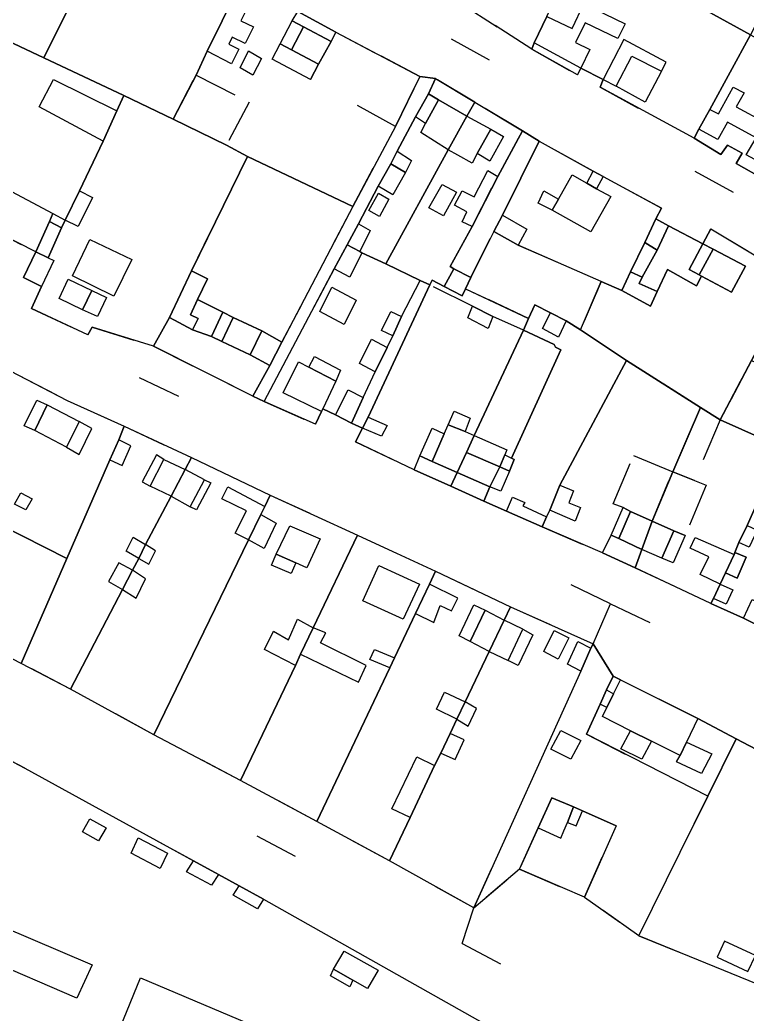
# Model space of a CAD drawing. Extents: x -14.1 to 15.6, y -19 to 8.9.
# Drawn here: x -4.584 to -2.913, y -3.571 to -1.286 of the extents above; entities that cross this region are included whole.
import ezdxf

# ---------------------------------------------------------------- set-up
doc = ezdxf.new("R2010")
doc.units = 0
doc.header["$MEASUREMENT"] = 0
doc.linetypes.add('DASHED', pattern=[0.75, 0.5, -0.25])
doc.linetypes.add('DOT', pattern=[1, 0, -1])
doc.layers.get('0').update_dxf_attribs({"linetype": 'CONTINUOUS'})

msp = doc.modelspace()

# ---------------------------------------------------------------- linework, layer by layer
at = {"color": 7, "linetype": 'DOT'}
for points in [[(-3.5708, -1.2477), (-3.4078, -1.3527), (-3.3028, -1.4117), (-3.2948, -1.3967), (-3.2438, -1.4227), (-3.2508, -1.4407), (-3.0348, -1.5577), (-2.9728, -1.5947), (-2.9578, -1.5737), (-2.9238, -1.5917), (-2.9378, -1.6157), (-2.7388, -1.7287), (-2.6288, -1.7887), (-2.5018, -1.8567), (-2.3918, -1.9187), (-2.3048, -1.9617), (-2.2828, -1.9257), (-2.2308, -1.9537), (-2.1898, -1.9747), (-2.1998, -1.9977), (-1.9718, -2.1107), (-1.9778, -2.2077), (-5.5258, -0.2787)], [(-5.5258, -0.2787), (-1.9778, -2.2077)], [(-2.3988, -3.0257), (-3.2268, -2.6277), (-6.4758, -1.0677)], [(-6.4248, -1.1927), (-6.0298, -1.3827), (-5.8248, -1.4787), (-5.6158, -1.5797), (-5.3478, -1.7117), (-5.2708, -1.7517), (-5.1578, -1.8107), (-4.9838, -1.9007), (-4.8108, -1.9867), (-4.6408, -2.0747), (-4.6348, -2.0777), (-4.5888, -2.1017), (-4.4748, -2.1607), (-4.3438, -2.2197), (-4.1898, -2.2917), (-4.0088, -2.3777), (-3.8078, -2.4697), (-3.6288, -2.5527), (-3.4568, -2.6347), (-3.2668, -2.7197), (-3.2268, -2.6277), (-6.4758, -1.0677)], [(-3.3728, -1.2777), (-3.4018, -1.3387), (-3.4078, -1.3527), (-3.5708, -1.2477)], [(-2.7878, -1.8907), (-2.9958, -1.7657), (-3.0148, -1.8007), (-3.0938, -1.7587), (-3.1228, -1.7427), (-3.1098, -1.7187), (-3.2438, -1.6457), (-3.2668, -1.6337), (-3.3908, -1.5647), (-3.4288, -1.5407), (-3.5388, -1.4747), (-3.6288, -1.4207), (-3.6648, -1.4157), (-3.8578, -1.3137), (-3.9448, -1.2667)], [(-6.9618, -1.6277), (-3.5678, -3.4087), (-3.5408, -3.3267), (-3.7348, -3.2187), (-3.9018, -3.1277), (-4.0768, -3.0337), (-4.2758, -2.9287), (-4.4678, -2.8237), (-4.5808, -2.7647), (-4.8908, -2.6037), (-5.0558, -2.5127), (-5.2438, -2.4157), (-5.4168, -2.3287), (-5.5988, -2.2277), (-5.8768, -2.0807)], [(-4.6698, -1.7567), (-4.5468, -1.8187), (-4.5758, -1.8777), (-4.5338, -1.8987), (-4.5568, -1.9487), (-4.4278, -2.0097), (-4.4178, -1.9917), (-4.2768, -2.0357), (-4.0488, -2.1507), (-4.0228, -2.1627), (-3.9048, -2.2147), (-3.8908, -2.1857), (-3.8878, -2.1797), (-3.8588, -2.1937), (-3.8218, -2.2127), (-3.7968, -2.2237), (-3.8128, -2.2557), (-3.6778, -2.3197), (-3.5938, -2.3577), (-3.5178, -2.3917), (-3.4658, -2.4147), (-3.3838, -2.4507), (-3.2448, -2.5107), (-3.1698, -2.5447), (-2.9958, -2.6267), (-2.9208, -2.6607), (-2.8568, -2.6927)], [(-2.8608, -2.9787), (-2.9378, -2.9377), (-3.0258, -2.8917), (-3.2038, -2.8027), (-3.2208, -2.7937), (-3.2668, -2.7197), (-3.2268, -2.6277), (-2.3988, -3.0257)], [(-2.7878, -3.8177), (-3.5678, -3.4087), (-3.5408, -3.3267), (-3.4358, -3.2377), (-3.2868, -3.3017), (-3.1618, -3.3907), (-2.8708, -3.5097)]]:
    msp.add_lwpolyline(points, dxfattribs=at)
at = {"color": 7, "linetype": 'Continuous'}
for points in [[(-4.6478, -0.8897), (-4.5508, -0.9407), (-4.3648, -1.0387), (-4.3778, -1.0657), (-4.4358, -1.1857), (-4.5288, -1.3727), (-4.7078, -1.2887), (-4.8198, -1.2347), (-4.7078, -1.0107), (-4.6618, -0.9167)], [(-4.6478, -0.8897), (-4.5508, -0.9407), (-4.3648, -1.0387), (-4.3778, -1.0657), (-4.4358, -1.1857), (-4.5288, -1.3727), (-4.7078, -1.2887), (-4.8198, -1.2347), (-4.7078, -1.0107), (-4.6618, -0.9167)], [(-3.1828, -0.9007), (-3.1538, -0.9177), (-3.1238, -0.9357), (-3.0958, -0.9527), (-3.0568, -0.9757), (-2.8378, -1.1047), (-2.8048, -1.1247), (-2.8228, -1.1597), (-2.8618, -1.2357), (-2.9048, -1.3197), (-3.2908, -1.1067), (-3.2538, -1.0297), (-3.2058, -0.9327)], [(-3.1828, -0.9007), (-3.1538, -0.9177), (-3.1238, -0.9357), (-3.0958, -0.9527), (-3.0568, -0.9757), (-2.8378, -1.1047), (-2.8048, -1.1247), (-2.8228, -1.1597), (-2.8618, -1.2357), (-2.9048, -1.3197), (-3.2908, -1.1067), (-3.2538, -1.0297), (-3.2058, -0.9327)], [(-4.3648, -1.0387), (-4.3158, -1.0667), (-4.2528, -1.0997), (-4.1338, -1.1657), (-4.1068, -1.1797), (-4.0758, -1.1967), (-4.0848, -1.2177), (-4.1538, -1.3577), (-4.1788, -1.4127), (-4.2318, -1.5137), (-4.3448, -1.4597), (-4.5288, -1.3727), (-4.4358, -1.1857), (-4.3778, -1.0657)], [(-4.3648, -1.0387), (-4.3158, -1.0667), (-4.2528, -1.0997), (-4.1338, -1.1657), (-4.1068, -1.1797), (-4.0758, -1.1967), (-4.0848, -1.2177), (-4.1538, -1.3577), (-4.1788, -1.4127), (-4.2318, -1.5137), (-4.3448, -1.4597), (-4.5288, -1.3727), (-4.4358, -1.1857), (-4.3778, -1.0657)], [(-3.2908, -1.1067), (-2.9048, -1.3197), (-2.9988, -1.4917), (-3.0238, -1.5367), (-3.0348, -1.5577), (-3.2508, -1.4407), (-3.2438, -1.4227), (-3.2948, -1.3967), (-3.3028, -1.4117), (-3.4078, -1.3527), (-3.4018, -1.3387), (-3.3728, -1.2777)], [(-3.2908, -1.1067), (-2.9048, -1.3197), (-2.9988, -1.4917), (-3.0238, -1.5367), (-3.0348, -1.5577), (-3.2508, -1.4407), (-3.2438, -1.4227), (-3.2948, -1.3967), (-3.3028, -1.4117), (-3.4078, -1.3527), (-3.4018, -1.3387), (-3.3728, -1.2777)], [(-4.0758, -1.1967), (-4.0028, -1.2347), (-3.9448, -1.2667), (-3.8578, -1.3137), (-3.6648, -1.4157), (-3.7208, -1.5307), (-3.8188, -1.7147), (-4.0608, -1.5997), (-4.1088, -1.5737), (-4.2318, -1.5137), (-4.1788, -1.4127), (-4.1538, -1.3577), (-4.0848, -1.2177)], [(-4.0758, -1.1967), (-4.0028, -1.2347), (-3.9448, -1.2667), (-3.8578, -1.3137), (-3.6648, -1.4157), (-3.7208, -1.5307), (-3.8188, -1.7147), (-4.0608, -1.5997), (-4.1088, -1.5737), (-4.2318, -1.5137), (-4.1788, -1.4127), (-4.1538, -1.3577), (-4.0848, -1.2177)], [(-4.1538, -1.3577), (-4.0848, -1.2177), (-4.0498, -1.2347), (-4.0758, -1.2877), (-4.0468, -1.3017), (-4.0658, -1.3397), (-4.0958, -1.3257), (-4.1038, -1.3417), (-4.0808, -1.3527), (-4.0978, -1.3867)], [(-3.2948, -1.3967), (-3.4018, -1.3387), (-3.3728, -1.2777), (-3.3148, -1.3057), (-3.2878, -1.2487), (-3.1928, -1.2947), (-3.2098, -1.3287), (-3.2848, -1.2927), (-3.3068, -1.3377), (-3.2738, -1.3537)], [(-3.9578, -1.2877), (-3.9448, -1.2667), (-3.8578, -1.3137), (-3.8688, -1.3357), (-3.9318, -1.3017)], [(-4.7078, -1.2887), (-4.5288, -1.3727), (-4.3448, -1.4597), (-4.3608, -1.4947), (-4.3928, -1.5647), (-4.4468, -1.6787), (-4.4798, -1.7457), (-4.4878, -1.7637), (-4.5188, -1.8327), (-4.5468, -1.8187), (-4.6698, -1.7567), (-4.7448, -1.7177), (-4.7798, -1.7827), (-4.9148, -1.6997), (-4.8028, -1.4817), (-4.7848, -1.4437)], [(-4.7078, -1.2887), (-4.5288, -1.3727), (-4.3448, -1.4597), (-4.3608, -1.4947), (-4.3928, -1.5647), (-4.4468, -1.6787), (-4.4798, -1.7457), (-4.4878, -1.7637), (-4.5188, -1.8327), (-4.5468, -1.8187), (-4.6698, -1.7567), (-4.7448, -1.7177), (-4.7798, -1.7827), (-4.9148, -1.6997), (-4.8028, -1.4817), (-4.7848, -1.4437)], [(-3.9318, -1.3017), (-3.9598, -1.3547), (-3.9858, -1.3407), (-3.9578, -1.2877)], [(-3.9318, -1.3017), (-3.8688, -1.3357), (-3.8978, -1.3877), (-3.9598, -1.3547)], [(-2.9048, -1.3197), (-2.6108, -1.4847), (-2.6298, -1.5187), (-2.6428, -1.5437), (-2.6568, -1.5717), (-2.6988, -1.6497), (-2.7278, -1.7057), (-2.7388, -1.7287), (-2.9378, -1.6157), (-2.9238, -1.5917), (-2.9578, -1.5737), (-2.9728, -1.5947), (-3.0348, -1.5577), (-3.0238, -1.5367), (-2.9988, -1.4917)], [(-2.9048, -1.3197), (-2.6108, -1.4847), (-2.6298, -1.5187), (-2.6428, -1.5437), (-2.6568, -1.5717), (-2.6988, -1.6497), (-2.7278, -1.7057), (-2.7388, -1.7287), (-2.9378, -1.6157), (-2.9238, -1.5917), (-2.9578, -1.5737), (-2.9728, -1.5947), (-3.0348, -1.5577), (-3.0238, -1.5367), (-2.9988, -1.4917)], [(-3.2438, -1.4227), (-3.2138, -1.4377), (-3.1778, -1.3687), (-3.1098, -1.4037), (-3.0988, -1.3827), (-3.1958, -1.3307)], [(-4.0588, -1.3567), (-4.0288, -1.3747), (-4.0488, -1.4127), (-4.0778, -1.3957)], [(-3.2138, -1.4377), (-3.1778, -1.3687), (-3.1098, -1.4037), (-3.1468, -1.4747)], [(-4.3608, -1.4947), (-4.3928, -1.5647), (-4.5398, -1.4857), (-4.5068, -1.4227)], [(-3.6288, -1.4207), (-3.5388, -1.4747), (-3.5568, -1.5067), (-3.5998, -1.5847), (-3.7428, -1.8467), (-3.7978, -1.8207), (-3.8028, -1.8177), (-3.8318, -1.8027), (-3.8058, -1.7547), (-3.7608, -1.6677), (-3.7318, -1.6167), (-3.7168, -1.5877), (-3.6748, -1.5087), (-3.6448, -1.4557)], [(-3.6288, -1.4207), (-3.5388, -1.4747), (-3.5568, -1.5067), (-3.5998, -1.5847), (-3.7428, -1.8467), (-3.7978, -1.8207), (-3.8028, -1.8177), (-3.8318, -1.8027), (-3.8058, -1.7547), (-3.7608, -1.6677), (-3.7318, -1.6167), (-3.7168, -1.5877), (-3.6748, -1.5087), (-3.6448, -1.4557)], [(-3.6288, -1.4207), (-3.5388, -1.4747), (-3.5568, -1.5067), (-3.6218, -1.4697), (-3.6448, -1.4557)], [(-4.3448, -1.4597), (-4.2318, -1.5137), (-4.1088, -1.5737), (-4.0608, -1.5997), (-4.1898, -1.8627), (-4.2398, -1.9697), (-4.2768, -2.0357), (-4.4178, -1.9917), (-4.4278, -2.0097), (-4.5568, -1.9487), (-4.5338, -1.8987), (-4.5758, -1.8777), (-4.5468, -1.8187), (-4.5188, -1.8327), (-4.4878, -1.7637), (-4.4798, -1.7457), (-4.4468, -1.6787), (-4.3928, -1.5647), (-4.3608, -1.4947)], [(-4.3448, -1.4597), (-4.2318, -1.5137), (-4.1088, -1.5737), (-4.0608, -1.5997), (-4.1898, -1.8627), (-4.2398, -1.9697), (-4.2768, -2.0357), (-4.4178, -1.9917), (-4.4278, -2.0097), (-4.5568, -1.9487), (-4.5338, -1.8987), (-4.5758, -1.8777), (-4.5468, -1.8187), (-4.5188, -1.8327), (-4.4878, -1.7637), (-4.4798, -1.7457), (-4.4468, -1.6787), (-4.3928, -1.5647), (-4.3608, -1.4947)], [(-3.6218, -1.4697), (-3.6518, -1.5237), (-3.6748, -1.5087), (-3.6448, -1.4557)], [(-3.0238, -1.5367), (-2.9988, -1.4917), (-2.9788, -1.5017), (-2.9448, -1.4407), (-2.9198, -1.4537), (-2.9378, -1.4857), (-2.8728, -1.5207), (-2.8918, -1.5567), (-2.9578, -1.5207), (-2.9798, -1.5607)], [(-3.5388, -1.4747), (-3.4288, -1.5407), (-3.4858, -1.6457), (-3.5448, -1.7607), (-3.5948, -1.8527), (-3.5868, -1.8577), (-3.6088, -1.8987), (-3.6368, -1.8837), (-3.6418, -1.8947), (-3.6638, -1.8847), (-3.7428, -1.8467), (-3.5998, -1.5847), (-3.5568, -1.5067)], [(-3.5388, -1.4747), (-3.4288, -1.5407), (-3.4858, -1.6457), (-3.5448, -1.7607), (-3.5948, -1.8527), (-3.5868, -1.8577), (-3.6088, -1.8987), (-3.6368, -1.8837), (-3.6418, -1.8947), (-3.6638, -1.8847), (-3.7428, -1.8467), (-3.5998, -1.5847), (-3.5568, -1.5067)], [(-3.6218, -1.4697), (-3.5568, -1.5067), (-3.5998, -1.5847), (-3.6628, -1.5447), (-3.6518, -1.5237)], [(-3.5998, -1.5847), (-3.5568, -1.5067), (-3.5018, -1.5367), (-3.5328, -1.5927), (-3.5448, -1.6147), (-3.5778, -1.5967)], [(-2.8918, -1.5567), (-2.8728, -1.5207), (-2.8438, -1.5367), (-2.8848, -1.6117), (-2.9148, -1.5957)], [(-3.4288, -1.5407), (-3.3908, -1.5647), (-3.4748, -1.7347), (-3.4948, -1.7717), (-3.5478, -1.8777), (-3.5598, -1.9037), (-3.5678, -1.9197), (-3.6088, -1.8987), (-3.5868, -1.8577), (-3.5948, -1.8527), (-3.5448, -1.7607), (-3.4858, -1.6457)], [(-3.4288, -1.5407), (-3.3908, -1.5647), (-3.4748, -1.7347), (-3.4948, -1.7717), (-3.5478, -1.8777), (-3.5598, -1.9037), (-3.5678, -1.9197), (-3.6088, -1.8987), (-3.5868, -1.8577), (-3.5948, -1.8527), (-3.5448, -1.7607), (-3.4858, -1.6457)], [(-3.5018, -1.5367), (-3.4728, -1.5537), (-3.5038, -1.6107), (-3.5328, -1.5927)], [(-3.3908, -1.5647), (-3.2668, -1.6337), (-3.2438, -1.6457), (-3.1098, -1.7187), (-3.1228, -1.7427), (-3.1478, -1.7977), (-3.1808, -1.8647), (-3.2008, -1.9077), (-3.2478, -1.8867), (-3.4388, -1.8037), (-3.4948, -1.7717), (-3.4748, -1.7347)], [(-3.3908, -1.5647), (-3.2668, -1.6337), (-3.2438, -1.6457), (-3.1098, -1.7187), (-3.1228, -1.7427), (-3.1478, -1.7977), (-3.1808, -1.8647), (-3.2008, -1.9077), (-3.2478, -1.8867), (-3.4388, -1.8037), (-3.4948, -1.7717), (-3.4748, -1.7347)], [(-3.7168, -1.5877), (-3.6838, -1.6087), (-3.6978, -1.6367), (-3.7318, -1.6167)], [(-4.0608, -1.5997), (-3.8188, -1.7147), (-3.9818, -2.0267), (-4.0098, -2.0797), (-4.0488, -2.1507), (-4.2768, -2.0357), (-4.2398, -1.9697), (-4.1898, -1.8627)], [(-4.0608, -1.5997), (-3.8188, -1.7147), (-3.9818, -2.0267), (-4.0098, -2.0797), (-4.0488, -2.1507), (-4.2768, -2.0357), (-4.2398, -1.9697), (-4.1898, -1.8627)], [(-3.7608, -1.6677), (-3.7318, -1.6167), (-3.6978, -1.6367), (-3.7268, -1.6877)], [(-3.4858, -1.6457), (-3.5448, -1.7607), (-3.5678, -1.7497), (-3.5568, -1.7267), (-3.5848, -1.7117), (-3.5678, -1.6787), (-3.5398, -1.6927), (-3.5088, -1.6317)], [(-3.3148, -1.6417), (-3.2808, -1.6607), (-3.2588, -1.6737), (-3.2258, -1.6917), (-3.2718, -1.7727), (-3.3608, -1.7227), (-3.3458, -1.6977)], [(-3.2668, -1.6337), (-3.2438, -1.6457), (-3.2588, -1.6737), (-3.2808, -1.6607)], [(-4.5468, -1.8187), (-4.6698, -1.7567), (-4.6258, -1.6677), (-4.5078, -1.7307), (-4.5158, -1.7487)], [(-3.5808, -1.6817), (-3.6108, -1.7357), (-3.6438, -1.7177), (-3.6138, -1.6637)], [(-4.4798, -1.7457), (-4.4468, -1.6787), (-4.4168, -1.6937), (-4.4498, -1.7607)], [(-3.7358, -1.6977), (-3.7578, -1.7377), (-3.7818, -1.7237), (-3.7598, -1.6837)], [(-3.3608, -1.7227), (-3.3928, -1.7067), (-3.3798, -1.6787), (-3.3458, -1.6977)], [(-4.4798, -1.7457), (-4.4878, -1.7637), (-4.5158, -1.7487), (-4.5078, -1.7307)], [(-3.4388, -1.8037), (-3.4948, -1.7717), (-3.4748, -1.7347), (-3.4188, -1.7667)], [(-3.8028, -1.8177), (-3.8318, -1.8027), (-3.8058, -1.7547), (-3.7788, -1.7697)], [(-3.1228, -1.7427), (-3.0938, -1.7587), (-3.0148, -1.8007), (-2.9958, -1.7657), (-2.7878, -1.8907), (-2.7958, -1.9017), (-2.8138, -1.9397), (-2.8458, -1.9617), (-2.9028, -2.0687), (-2.9748, -2.2047), (-3.0198, -2.1767), (-3.1898, -2.0687), (-3.2958, -1.9977), (-3.2478, -1.8867), (-3.2008, -1.9077), (-3.1808, -1.8647), (-3.1478, -1.7977)], [(-3.1228, -1.7427), (-3.0938, -1.7587), (-3.0148, -1.8007), (-2.9958, -1.7657), (-2.7878, -1.8907), (-2.7958, -1.9017), (-2.8138, -1.9397), (-2.8458, -1.9617), (-2.9028, -2.0687), (-2.9748, -2.2047), (-3.0198, -2.1767), (-3.1898, -2.0687), (-3.2958, -1.9977), (-3.2478, -1.8867), (-3.2008, -1.9077), (-3.1808, -1.8647), (-3.1478, -1.7977)], [(-3.1478, -1.7977), (-3.1228, -1.7427), (-3.0938, -1.7587), (-3.1198, -1.8147)], [(-3.8318, -1.8027), (-3.8028, -1.8177), (-3.7978, -1.8207), (-3.7428, -1.8467), (-3.6638, -1.8847), (-3.6418, -1.8947), (-3.7838, -2.1987), (-3.7968, -2.2237), (-3.8218, -2.2127), (-3.8588, -2.1937), (-3.8878, -2.1797), (-3.8908, -2.1857), (-3.9048, -2.2147), (-4.0228, -2.1627), (-3.8618, -1.8577)], [(-3.8318, -1.8027), (-3.8028, -1.8177), (-3.7978, -1.8207), (-3.7428, -1.8467), (-3.6638, -1.8847), (-3.6418, -1.8947), (-3.7838, -2.1987), (-3.7968, -2.2237), (-3.8218, -2.2127), (-3.8588, -2.1937), (-3.8878, -2.1797), (-3.8908, -2.1857), (-3.9048, -2.2147), (-4.0228, -2.1627), (-3.8618, -1.8577)], [(-3.8318, -1.8027), (-3.8028, -1.8177), (-3.7978, -1.8207), (-3.8258, -1.8767), (-3.8618, -1.8577)], [(-3.1538, -1.8767), (-3.1808, -1.8647), (-3.1478, -1.7977), (-3.1198, -1.8147)], [(-2.9908, -1.8127), (-3.0228, -1.8717), (-3.0458, -1.8597), (-3.0148, -1.8007)], [(-4.5338, -1.8987), (-4.5758, -1.8777), (-4.5468, -1.8187), (-4.5188, -1.8327), (-4.5058, -1.8387)], [(-2.9908, -1.8127), (-2.9168, -1.8517), (-2.9488, -1.9117), (-3.0178, -1.8747), (-3.0228, -1.8717)], [(-4.2398, -1.9697), (-4.1898, -1.8627), (-4.1528, -1.8807), (-4.1758, -1.9287), (-4.1918, -1.9637), (-4.1738, -1.9717), (-4.1868, -1.9977)], [(-3.5478, -1.8777), (-3.5598, -1.9037), (-3.5678, -1.9197), (-3.6088, -1.8987), (-3.5868, -1.8577)], [(-3.2008, -1.9077), (-3.1808, -1.8647), (-3.1538, -1.8767), (-3.1608, -1.8917), (-3.1198, -1.9097), (-3.1348, -1.9437)], [(-4.4728, -1.8817), (-4.4188, -1.9077), (-4.4398, -1.9517), (-4.4938, -1.9257)], [(-3.6418, -1.8947), (-3.6368, -1.8837), (-3.6088, -1.8987), (-3.5678, -1.9197), (-3.5598, -1.9037), (-3.4148, -1.9717), (-3.4268, -1.9987), (-3.5398, -2.2407), (-3.5578, -2.2797), (-3.5788, -2.3257), (-3.5938, -2.3577), (-3.6778, -2.3197), (-3.8128, -2.2557), (-3.7968, -2.2237), (-3.7838, -2.1987)], [(-3.6418, -1.8947), (-3.6368, -1.8837), (-3.6088, -1.8987), (-3.5678, -1.9197), (-3.5598, -1.9037), (-3.4148, -1.9717), (-3.4268, -1.9987), (-3.5398, -2.2407), (-3.5578, -2.2797), (-3.5788, -2.3257), (-3.5938, -2.3577), (-3.6778, -2.3197), (-3.8128, -2.2557), (-3.7968, -2.2237), (-3.7838, -2.1987)], [(-2.7878, -1.8907), (-2.5958, -1.9867), (-2.6118, -2.0177), (-2.6428, -2.0767), (-2.7148, -2.2137), (-2.7318, -2.2447), (-2.7578, -2.3087), (-2.8188, -2.2747), (-2.9748, -2.2047), (-2.9028, -2.0687), (-2.8458, -1.9617), (-2.8138, -1.9397), (-2.7958, -1.9017)], [(-2.7878, -1.8907), (-2.5958, -1.9867), (-2.6118, -2.0177), (-2.6428, -2.0767), (-2.7148, -2.2137), (-2.7318, -2.2447), (-2.7578, -2.3087), (-2.8188, -2.2747), (-2.9748, -2.2047), (-2.9028, -2.0687), (-2.8458, -1.9617), (-2.8138, -1.9397), (-2.7958, -1.9017)], [(-4.4398, -1.9517), (-4.4188, -1.9077), (-4.3848, -1.9237), (-4.4058, -1.9677)], [(-3.8668, -1.8997), (-3.8108, -1.9297), (-3.8388, -1.9857), (-3.8948, -1.9557)], [(-3.5578, -2.2797), (-3.4808, -2.3127), (-3.4588, -2.3227), (-3.4478, -2.2957), (-3.4538, -2.2927), (-3.3408, -2.0437), (-3.3528, -2.0377), (-3.3558, -2.0317), (-3.4268, -1.9987), (-3.4148, -1.9717), (-3.4008, -1.9407), (-3.3648, -1.9587), (-3.3288, -1.9777), (-3.2958, -1.9977), (-3.1898, -2.0687), (-3.3428, -2.3547), (-3.3658, -2.4127), (-3.3738, -2.4277), (-3.3838, -2.4507), (-3.4658, -2.4147), (-3.5178, -2.3917), (-3.5038, -2.3587), (-3.5788, -2.3257)], [(-3.5578, -2.2797), (-3.4808, -2.3127), (-3.4588, -2.3227), (-3.4478, -2.2957), (-3.4538, -2.2927), (-3.3408, -2.0437), (-3.3528, -2.0377), (-3.3558, -2.0317), (-3.4268, -1.9987), (-3.4148, -1.9717), (-3.4008, -1.9407), (-3.3648, -1.9587), (-3.3288, -1.9777), (-3.2958, -1.9977), (-3.1898, -2.0687), (-3.3428, -2.3547), (-3.3658, -2.4127), (-3.3738, -2.4277), (-3.3838, -2.4507), (-3.4658, -2.4147), (-3.5178, -2.3917), (-3.5038, -2.3587), (-3.5788, -2.3257)], [(-4.0938, -1.9697), (-4.1198, -2.0247), (-4.1438, -2.0137), (-4.1178, -1.9577)], [(-3.7068, -1.9677), (-3.7268, -2.0117), (-3.7528, -1.9997), (-3.7318, -1.9557)], [(-3.5438, -1.9437), (-3.4968, -1.9677), (-3.5078, -1.9947), (-3.5548, -1.9707)], [(-3.3288, -1.9777), (-3.3458, -2.0147), (-3.3828, -1.9947), (-3.3648, -1.9587)], [(-4.0938, -1.9697), (-4.0278, -2.0007), (-4.0548, -2.0557), (-4.1198, -2.0247)], [(-3.4268, -1.9987), (-3.3558, -2.0317), (-3.3528, -2.0377), (-3.3408, -2.0437), (-3.4538, -2.2927), (-3.4478, -2.2957), (-3.4588, -2.3227), (-3.4808, -2.3127), (-3.5578, -2.2797), (-3.5398, -2.2407)], [(-3.4268, -1.9987), (-3.3558, -2.0317), (-3.3528, -2.0377), (-3.3408, -2.0437), (-3.4538, -2.2927), (-3.4478, -2.2957), (-3.4588, -2.3227), (-3.4808, -2.3127), (-3.5578, -2.2797), (-3.5398, -2.2407)], [(-3.7398, -2.0387), (-3.7678, -2.0947), (-3.8038, -2.0757), (-3.7758, -2.0197)], [(-4.6408, -2.0747), (-4.6348, -2.0777), (-4.5888, -2.1017), (-4.4748, -2.1607), (-4.3438, -2.2197), (-4.3568, -2.2507), (-4.3768, -2.2967), (-4.4758, -2.5237), (-4.7798, -2.3697)], [(-4.6408, -2.0747), (-4.6348, -2.0777), (-4.5888, -2.1017), (-4.4748, -2.1607), (-4.3438, -2.2197), (-4.3568, -2.2507), (-4.3768, -2.2967), (-4.4758, -2.5237), (-4.7798, -2.3697)], [(-3.9438, -2.0717), (-3.9198, -2.0837), (-3.8578, -2.1157), (-3.8878, -2.1797), (-3.8908, -2.1857), (-3.9788, -2.1427)], [(-3.8578, -2.1157), (-3.9198, -2.0837), (-3.9068, -2.0597), (-3.8468, -2.0907)], [(-3.1898, -2.0687), (-3.0198, -2.1767), (-3.0838, -2.3247), (-3.1308, -2.4377), (-3.1548, -2.5027), (-3.1698, -2.5447), (-3.2448, -2.5107), (-3.3838, -2.4507), (-3.3738, -2.4277), (-3.3658, -2.4127), (-3.3428, -2.3547)], [(-3.1898, -2.0687), (-3.0198, -2.1767), (-3.0838, -2.3247), (-3.1308, -2.4377), (-3.1548, -2.5027), (-3.1698, -2.5447), (-3.2448, -2.5107), (-3.3838, -2.4507), (-3.3738, -2.4277), (-3.3658, -2.4127), (-3.3428, -2.3547)], [(-3.8218, -2.2127), (-3.8588, -2.1937), (-3.8298, -2.1357), (-3.7948, -2.1537)], [(-4.5208, -2.1707), (-4.5498, -2.2297), (-4.5738, -2.2187), (-4.5448, -2.1597)], [(-4.5208, -2.1707), (-4.4478, -2.2087), (-4.4768, -2.2677), (-4.5498, -2.2297)], [(-3.5998, -2.2167), (-3.5858, -2.1847), (-3.5488, -2.2007), (-3.5608, -2.2317)], [(-3.0198, -2.1767), (-2.9748, -2.2047), (-2.8188, -2.2747), (-2.8668, -2.3477), (-2.8878, -2.3927), (-2.9128, -2.4477), (-2.9318, -2.4867), (-2.9408, -2.5097), (-2.9428, -2.5147), (-2.9628, -2.5567), (-2.9748, -2.5827), (-2.9898, -2.6157), (-2.9958, -2.6267), (-3.1698, -2.5447), (-3.1548, -2.5027), (-3.1308, -2.4377), (-3.0838, -2.3247)], [(-3.0198, -2.1767), (-2.9748, -2.2047), (-2.8188, -2.2747), (-2.8668, -2.3477), (-2.8878, -2.3927), (-2.9128, -2.4477), (-2.9318, -2.4867), (-2.9408, -2.5097), (-2.9428, -2.5147), (-2.9628, -2.5567), (-2.9748, -2.5827), (-2.9898, -2.6157), (-2.9958, -2.6267), (-3.1698, -2.5447), (-3.1548, -2.5027), (-3.1308, -2.4377), (-3.0838, -2.3247)], [(-4.4478, -2.2087), (-4.4768, -2.2677), (-4.4478, -2.2847), (-4.4188, -2.2247)], [(-3.7968, -2.2237), (-3.7838, -2.1987), (-3.7398, -2.2177), (-3.7528, -2.2427)], [(-4.3438, -2.2197), (-4.1898, -2.2917), (-4.2038, -2.3187), (-4.2358, -2.3807), (-4.2948, -2.4917), (-4.3108, -2.5237), (-4.3248, -2.5507), (-4.3478, -2.5947), (-4.4678, -2.8237), (-4.5808, -2.7647), (-4.4758, -2.5237), (-4.3768, -2.2967), (-4.3568, -2.2507)], [(-4.3438, -2.2197), (-4.1898, -2.2917), (-4.2038, -2.3187), (-4.2358, -2.3807), (-4.2948, -2.4917), (-4.3108, -2.5237), (-4.3248, -2.5507), (-4.3478, -2.5947), (-4.4678, -2.8237), (-4.5808, -2.7647), (-4.4758, -2.5237), (-4.3768, -2.2967), (-4.3568, -2.2507)], [(-3.6368, -2.3007), (-3.6648, -2.2877), (-3.6368, -2.2237), (-3.6088, -2.2367)], [(-3.5398, -2.2407), (-3.5578, -2.2797), (-3.5788, -2.3257), (-3.6368, -2.3007), (-3.6088, -2.2367), (-3.5998, -2.2167), (-3.5608, -2.2317)], [(-4.3568, -2.2507), (-4.3768, -2.2967), (-4.3488, -2.3097), (-4.3288, -2.2647)], [(-3.5578, -2.2797), (-3.5398, -2.2407), (-3.4648, -2.2737), (-3.4698, -2.2857), (-3.4808, -2.3127)], [(-3.5038, -2.3587), (-3.5788, -2.3257), (-3.5578, -2.2797), (-3.4808, -2.3127)], [(-2.8188, -2.2747), (-2.7578, -2.3087), (-2.8118, -2.4177), (-2.7528, -2.4477), (-2.8068, -2.5617), (-2.8158, -2.5877), (-2.8388, -2.6467), (-2.8568, -2.6927), (-2.9208, -2.6607), (-2.9958, -2.6267), (-2.9898, -2.6157), (-2.9748, -2.5827), (-2.9628, -2.5567), (-2.9358, -2.5687), (-2.9148, -2.5207), (-2.9408, -2.5097), (-2.9318, -2.4867), (-2.9128, -2.4477), (-2.8878, -2.3927), (-2.8668, -2.3477)], [(-2.8188, -2.2747), (-2.7578, -2.3087), (-2.8118, -2.4177), (-2.7528, -2.4477), (-2.8068, -2.5617), (-2.8158, -2.5877), (-2.8388, -2.6467), (-2.8568, -2.6927), (-2.9208, -2.6607), (-2.9958, -2.6267), (-2.9898, -2.6157), (-2.9748, -2.5827), (-2.9628, -2.5567), (-2.9358, -2.5687), (-2.9148, -2.5207), (-2.9408, -2.5097), (-2.9318, -2.4867), (-2.9128, -2.4477), (-2.8878, -2.3927), (-2.8668, -2.3477)], [(-4.1898, -2.2917), (-4.0088, -2.3777), (-4.0208, -2.4037), (-4.0298, -2.4227), (-4.0588, -2.4807), (-4.2758, -2.9287), (-4.4678, -2.8237), (-4.3478, -2.5947), (-4.3248, -2.5507), (-4.3108, -2.5237), (-4.2948, -2.4917), (-4.2358, -2.3807), (-4.2038, -2.3187)], [(-4.1898, -2.2917), (-4.0088, -2.3777), (-4.0208, -2.4037), (-4.0298, -2.4227), (-4.0588, -2.4807), (-4.2758, -2.9287), (-4.4678, -2.8237), (-4.3478, -2.5947), (-4.3248, -2.5507), (-4.3108, -2.5237), (-4.2948, -2.4917), (-4.2358, -2.3807), (-4.2038, -2.3187)], [(-4.2848, -2.3577), (-4.2528, -2.2957), (-4.2698, -2.2857), (-4.3028, -2.3477)], [(-4.2038, -2.3187), (-4.2358, -2.3807), (-4.2848, -2.3577), (-4.2528, -2.2957)], [(-3.6648, -2.2877), (-3.6368, -2.3007), (-3.5788, -2.3257), (-3.5938, -2.3577), (-3.6778, -2.3197)], [(-3.4538, -2.2927), (-3.4478, -2.2957), (-3.4588, -2.3227), (-3.4808, -2.3127), (-3.4698, -2.2857)], [(-4.2038, -2.3187), (-4.2358, -2.3807), (-4.1928, -2.4047), (-4.1598, -2.3427)], [(-3.5938, -2.3577), (-3.5788, -2.3257), (-3.5038, -2.3587), (-3.5178, -2.3917)], [(-3.5038, -2.3587), (-3.4808, -2.3127), (-3.4588, -2.3227), (-3.4788, -2.3687)], [(-4.1928, -2.4047), (-4.1598, -2.3427), (-4.1448, -2.3497), (-4.1778, -2.4117)], [(-4.7798, -2.3697), (-4.4758, -2.5237), (-4.5808, -2.7647), (-4.8908, -2.6037)], [(-4.7798, -2.3697), (-4.4758, -2.5237), (-4.5808, -2.7647), (-4.8908, -2.6037)], [(-4.5818, -2.3727), (-4.5558, -2.3867), (-4.5698, -2.4117), (-4.5958, -2.3987)], [(-4.0208, -2.4037), (-4.0298, -2.4227), (-4.0588, -2.4807), (-4.0888, -2.4657), (-4.0628, -2.4137), (-4.1198, -2.3867), (-4.1058, -2.3587)], [(-3.3658, -2.4127), (-3.3428, -2.3547), (-3.3118, -2.3677), (-3.3228, -2.3957), (-3.2958, -2.4067), (-3.3078, -2.4377)], [(-4.0088, -2.3777), (-3.8078, -2.4697), (-3.9098, -2.6827), (-3.9388, -2.7437), (-3.9508, -2.7697), (-4.0768, -3.0337), (-4.2758, -2.9287), (-4.0588, -2.4807), (-4.0298, -2.4227), (-4.0208, -2.4037)], [(-4.0088, -2.3777), (-3.8078, -2.4697), (-3.9098, -2.6827), (-3.9388, -2.7437), (-3.9508, -2.7697), (-4.0768, -3.0337), (-4.2758, -2.9287), (-4.0588, -2.4807), (-4.0298, -2.4227), (-4.0208, -2.4037)], [(-3.3838, -2.4507), (-3.4658, -2.4147), (-3.4518, -2.3827), (-3.4238, -2.3947), (-3.4278, -2.4027), (-3.3738, -2.4277)], [(-3.1808, -2.4157), (-3.2078, -2.4777), (-3.2248, -2.4697), (-3.1978, -2.4067)], [(-3.1808, -2.4157), (-3.1308, -2.4377), (-3.1548, -2.5027), (-3.2078, -2.4777)], [(-4.0588, -2.4807), (-4.0298, -2.4227), (-3.9948, -2.4427), (-4.0228, -2.5007)], [(-3.1308, -2.4377), (-3.0808, -2.4597), (-3.1088, -2.5227), (-3.1548, -2.5027)], [(-3.9638, -2.4487), (-3.8938, -2.4787), (-3.9248, -2.5447), (-3.9498, -2.5337), (-3.9948, -2.5137)], [(-3.1088, -2.5227), (-3.0808, -2.4597), (-3.0548, -2.4707), (-3.0828, -2.5337)], [(-2.9318, -2.4867), (-2.9128, -2.4477), (-2.8898, -2.4587), (-2.9078, -2.4977)], [(-4.2948, -2.4917), (-4.3108, -2.5237), (-4.3398, -2.5067), (-4.3238, -2.4747)], [(-3.8078, -2.4697), (-3.6288, -2.5527), (-3.6428, -2.5827), (-3.6748, -2.6497), (-3.7228, -2.7517), (-3.7338, -2.7747), (-3.9018, -3.1277), (-4.0768, -3.0337), (-3.9508, -2.7697), (-3.9388, -2.7437), (-3.9098, -2.6827)], [(-3.8078, -2.4697), (-3.6288, -2.5527), (-3.6428, -2.5827), (-3.6748, -2.6497), (-3.7228, -2.7517), (-3.7338, -2.7747), (-3.9018, -3.1277), (-4.0768, -3.0337), (-3.9508, -2.7697), (-3.9388, -2.7437), (-3.9098, -2.6827)], [(-3.2448, -2.5107), (-3.2248, -2.4697), (-3.2078, -2.4777), (-3.1548, -2.5027), (-3.1698, -2.5447)], [(-2.9428, -2.5147), (-2.9628, -2.5567), (-2.9748, -2.5827), (-3.0208, -2.5607), (-3.0008, -2.5197), (-3.0438, -2.4997), (-3.0318, -2.4757)], [(-4.2948, -2.4917), (-4.3108, -2.5237), (-4.2878, -2.5367), (-4.2718, -2.5057)], [(-2.9408, -2.5097), (-2.9148, -2.5207), (-2.9358, -2.5687), (-2.9628, -2.5567), (-2.9428, -2.5147)], [(-4.3478, -2.5947), (-4.3248, -2.5507), (-4.3568, -2.5337), (-4.3798, -2.5767)], [(-3.9948, -2.5137), (-3.9498, -2.5337), (-3.9608, -2.5577), (-4.0058, -2.5387)], [(-4.3248, -2.5507), (-4.3478, -2.5947), (-4.3168, -2.6147), (-4.2948, -2.5707)], [(-3.6288, -2.5527), (-3.4568, -2.6347), (-3.4708, -2.6657), (-3.5058, -2.7377), (-3.5608, -2.8527), (-3.5798, -2.8927), (-3.5948, -2.9257), (-3.6168, -2.9707), (-3.6308, -2.9997), (-3.6868, -3.1187), (-3.7348, -3.2187), (-3.9018, -3.1277), (-3.7338, -2.7747), (-3.7228, -2.7517), (-3.6748, -2.6497), (-3.6428, -2.5827)], [(-3.6288, -2.5527), (-3.4568, -2.6347), (-3.4708, -2.6657), (-3.5058, -2.7377), (-3.5608, -2.8527), (-3.5798, -2.8927), (-3.5948, -2.9257), (-3.6168, -2.9707), (-3.6308, -2.9997), (-3.6868, -3.1187), (-3.7348, -3.2187), (-3.9018, -3.1277), (-3.7338, -2.7747), (-3.7228, -2.7517), (-3.6748, -2.6497), (-3.6428, -2.5827)], [(-3.7588, -2.5397), (-3.6658, -2.5827), (-3.7028, -2.6627), (-3.7958, -2.6207)], [(-3.6428, -2.5827), (-3.6748, -2.6497), (-3.6328, -2.6707), (-3.6178, -2.6317), (-3.5918, -2.6437), (-3.5778, -2.6147)], [(-2.9898, -2.6157), (-2.9748, -2.5827), (-2.9458, -2.5957), (-2.9608, -2.6287)], [(-2.8568, -2.6927), (-2.9208, -2.6607), (-2.9008, -2.6177), (-2.8388, -2.6467)], [(-3.4568, -2.6347), (-3.2668, -2.7197), (-3.2718, -2.7297), (-3.2948, -2.7827), (-3.5408, -3.3267), (-3.7348, -3.2187), (-3.6868, -3.1187), (-3.6308, -2.9997), (-3.6168, -2.9707), (-3.5948, -2.9257), (-3.5798, -2.8927), (-3.5608, -2.8527), (-3.5058, -2.7377), (-3.4708, -2.6657)], [(-3.4568, -2.6347), (-3.2668, -2.7197), (-3.2718, -2.7297), (-3.2948, -2.7827), (-3.5408, -3.3267), (-3.7348, -3.2187), (-3.6868, -3.1187), (-3.6308, -2.9997), (-3.6168, -2.9707), (-3.5948, -2.9257), (-3.5798, -2.8927), (-3.5608, -2.8527), (-3.5058, -2.7377), (-3.4708, -2.6657)], [(-3.5148, -2.6427), (-3.5488, -2.7147), (-3.5748, -2.7017), (-3.5408, -2.6297)], [(-3.4708, -2.6657), (-3.5058, -2.7377), (-3.5488, -2.7147), (-3.5148, -2.6427)], [(-3.9098, -2.6827), (-3.9388, -2.7437), (-3.9508, -2.7697), (-4.0218, -2.7327), (-4.0008, -2.6907), (-3.9668, -2.7107), (-3.9458, -2.6627)], [(-3.4708, -2.6657), (-3.5058, -2.7377), (-3.4618, -2.7577), (-3.4278, -2.6857)], [(-3.9098, -2.6827), (-3.9388, -2.7437), (-3.8058, -2.8077), (-3.7878, -2.7697), (-3.8928, -2.7177), (-3.8808, -2.6947)], [(-3.4618, -2.7577), (-3.4278, -2.6857), (-3.4048, -2.6987), (-3.4388, -2.7697)], [(-3.3558, -2.6887), (-3.3228, -2.7057), (-3.3468, -2.7547), (-3.3798, -2.7377)], [(-3.2718, -2.7297), (-3.2948, -2.7827), (-3.3258, -2.7667), (-3.3018, -2.7147)], [(-3.7228, -2.7517), (-3.7338, -2.7747), (-3.7798, -2.7557), (-3.7688, -2.7327)], [(-3.2208, -2.7937), (-3.2038, -2.8027), (-3.0258, -2.8917), (-2.9378, -2.9377), (-3.0028, -3.0697), (-3.2818, -2.9277), (-3.2508, -2.8587), (-3.2358, -2.8257)], [(-3.2208, -2.7937), (-3.2038, -2.8027), (-3.0258, -2.8917), (-2.9378, -2.9377), (-3.0028, -3.0697), (-3.2818, -2.9277), (-3.2508, -2.8587), (-3.2358, -2.8257)], [(-3.2038, -2.8027), (-3.0258, -2.8917), (-3.0518, -2.9457), (-3.0668, -2.9767), (-3.1328, -2.9437), (-3.1808, -2.9197), (-3.2448, -2.8867), (-3.2348, -2.8657), (-3.2198, -2.8347)], [(-3.5608, -2.8527), (-3.5798, -2.8927), (-3.6268, -2.8697), (-3.6078, -2.8307)], [(-3.2198, -2.8347), (-3.2348, -2.8657), (-3.2508, -2.8587), (-3.2358, -2.8257)], [(-3.5608, -2.8527), (-3.5798, -2.8927), (-3.5538, -2.9087), (-3.5348, -2.8687)], [(-3.3408, -2.9187), (-3.2948, -2.9417), (-3.3178, -2.9847), (-3.3638, -2.9617)], [(-3.1808, -2.9197), (-3.1328, -2.9437), (-3.1548, -2.9847), (-3.2028, -2.9607)], [(-3.5948, -2.9257), (-3.6168, -2.9707), (-3.5838, -2.9857), (-3.5628, -2.9407)], [(-2.9378, -2.9377), (-2.8608, -2.9787), (-2.8328, -2.9937), (-2.8118, -2.9537), (-2.6008, -3.0557), (-2.6228, -3.0937), (-2.5988, -3.1057), (-2.5878, -3.0867), (-2.5468, -3.1047), (-2.6018, -3.2287), (-2.6318, -3.2177), (-2.7158, -3.4077), (-2.7028, -3.4137), (-2.7488, -3.5067), (-2.8458, -3.4597), (-2.8708, -3.5097), (-3.1618, -3.3907), (-3.0028, -3.0697)], [(-2.9378, -2.9377), (-2.8608, -2.9787), (-2.8328, -2.9937), (-2.8118, -2.9537), (-2.6008, -3.0557), (-2.6228, -3.0937), (-2.5988, -3.1057), (-2.5878, -3.0867), (-2.5468, -3.1047), (-2.6018, -3.2287), (-2.6318, -3.2177), (-2.7158, -3.4077), (-2.7028, -3.4137), (-2.7488, -3.5067), (-2.8458, -3.4597), (-2.8708, -3.5097), (-3.1618, -3.3907), (-3.0028, -3.0697)], [(-3.0518, -2.9457), (-2.9938, -2.9727), (-3.0178, -3.0177), (-3.0748, -2.9907), (-3.0668, -2.9767)], [(-3.6308, -2.9997), (-3.6868, -3.1187), (-3.7288, -3.0987), (-3.6718, -2.9797)], [(-3.3618, -3.0737), (-3.3118, -3.0947), (-3.2908, -3.1037), (-3.2138, -3.1377), (-3.2868, -3.3017), (-3.4358, -3.2377), (-3.3928, -3.1427)], [(-3.3618, -3.0737), (-3.3118, -3.0947), (-3.2908, -3.1037), (-3.2138, -3.1377), (-3.2868, -3.3017), (-3.4358, -3.2377), (-3.3928, -3.1427)], [(-3.3618, -3.0737), (-3.3928, -3.1427), (-3.3408, -3.1667), (-3.3338, -3.1497), (-3.3258, -3.1307), (-3.3118, -3.0947)], [(-3.3118, -3.0947), (-3.3258, -3.1307), (-3.3058, -3.1377), (-3.2908, -3.1037)], [(-4.4228, -3.1217), (-4.3858, -3.1427), (-4.4028, -3.1727), (-4.4398, -3.1517)], [(-4.3118, -3.1657), (-4.2448, -3.2007), (-4.2618, -3.2357), (-4.3278, -3.2007)], [(-4.1848, -3.2187), (-4.1278, -3.2497), (-4.1438, -3.2747), (-4.2008, -3.2437)], [(-4.0798, -3.2757), (-4.0238, -3.3067), (-4.0378, -3.3287), (-4.0938, -3.2977)], [(-4.6278, -3.3677), (-4.4178, -3.4577), (-4.4528, -3.5337), (-4.6628, -3.4437)], [(-2.8938, -3.4357), (-2.9648, -3.4027), (-2.9818, -3.4397), (-2.9108, -3.4727)], [(-3.8388, -3.4257), (-3.7608, -3.4697), (-3.7848, -3.5117), (-3.8188, -3.4927), (-3.8628, -3.4677)], [(-3.8628, -3.4677), (-3.8188, -3.4927), (-3.8258, -3.5077), (-3.8698, -3.4827)], [(-4.3068, -3.4877), (-3.8778, -3.6687), (-3.9408, -3.8227), (-4.3698, -3.6417)]]:
    msp.add_lwpolyline(points, close=True, dxfattribs=at)
at = {"color": 7, "linetype": 'DOT'}
for points in [[(-7.6468, -1.2147), (-7.4498, -0.9497), (-6.9618, -1.6277), (-3.5678, -3.4087), (-2.7878, -3.8177), (-3.2878, -3.7167), (-3.4308, -3.6417), (-4.0238, -3.3067), (-4.0798, -3.2757), (-4.1278, -3.2497), (-4.1848, -3.2187), (-4.5728, -3.0057), (-5.5418, -2.4917), (-6.5918, -1.9387), (-7.1278, -1.6587)], [(-3.8578, -1.3137), (-3.6648, -1.4157), (-3.7208, -1.5307), (-3.9158, -1.4227), (-3.8978, -1.3877), (-3.8688, -1.3357)], [(-3.9858, -1.3407), (-3.9598, -1.3547), (-3.8978, -1.3877), (-3.9158, -1.4227), (-4.0038, -1.3757)], [(-4.1088, -1.5737), (-4.2318, -1.5137), (-4.1788, -1.4127), (-4.0568, -1.4747)], [(-3.6648, -1.4157), (-3.6288, -1.4207), (-3.6448, -1.4557), (-3.6748, -1.5087), (-3.7168, -1.5877), (-3.7318, -1.6167), (-3.7608, -1.6677), (-3.8058, -1.7547), (-3.8318, -1.8027), (-3.8618, -1.8577), (-4.0228, -2.1627), (-4.0488, -2.1507), (-4.0098, -2.0797), (-3.9818, -2.0267), (-3.8188, -1.7147), (-3.7208, -1.5307)], [(-3.4288, -1.5407), (-3.3908, -1.5647), (-3.4748, -1.7347), (-3.4948, -1.7717), (-3.5478, -1.8777), (-3.5868, -1.8577), (-3.5948, -1.8527), (-3.5448, -1.7607), (-3.4858, -1.6457)], [(-4.0608, -1.5997), (-3.8188, -1.7147), (-3.9818, -2.0267), (-4.0278, -2.0007), (-4.0938, -1.9697), (-4.1178, -1.9577), (-4.1758, -1.9287), (-4.1528, -1.8807), (-4.1898, -1.8627)], [(-4.5188, -1.8327), (-4.5468, -1.8187), (-4.5158, -1.7487), (-4.4878, -1.7637)], [(-3.0938, -1.7587), (-3.0148, -1.8007), (-3.0458, -1.8597), (-3.0228, -1.8717), (-3.0178, -1.8747), (-3.0288, -1.8967), (-3.0958, -1.8597), (-3.1198, -1.9097), (-3.1608, -1.8917), (-3.1538, -1.8767), (-3.1198, -1.8147)], [(-3.4948, -1.7717), (-3.4388, -1.8037), (-3.2478, -1.8867), (-3.2958, -1.9977), (-3.3288, -1.9777), (-3.3648, -1.9587), (-3.4008, -1.9407), (-3.4148, -1.9717), (-3.5598, -1.9037), (-3.5478, -1.8777)], [(-2.9958, -1.7657), (-2.7878, -1.8907), (-2.7958, -1.9017), (-2.8138, -1.9397), (-2.8458, -1.9617), (-2.9028, -2.0687), (-2.9748, -2.2047), (-3.0198, -2.1767), (-3.1898, -2.0687), (-3.2958, -1.9977), (-3.2478, -1.8867), (-3.2008, -1.9077), (-3.1348, -1.9437), (-3.1198, -1.9097), (-3.0958, -1.8597), (-3.0288, -1.8967), (-3.0178, -1.8747), (-2.9488, -1.9117), (-2.9168, -1.8517), (-2.9908, -1.8127), (-3.0148, -1.8007)], [(-3.6418, -1.8947), (-3.7838, -2.1987), (-3.7968, -2.2237), (-3.8218, -2.2127), (-3.7948, -2.1537), (-3.7678, -2.0947), (-3.7398, -2.0387), (-3.7268, -2.0117), (-3.7068, -1.9677), (-3.6638, -1.8847)], [(-3.6418, -1.8947), (-3.6368, -1.8837), (-3.6088, -1.8987), (-3.5678, -1.9197), (-3.5598, -1.9037), (-3.4148, -1.9717), (-3.4268, -1.9987), (-3.4968, -1.9677), (-3.5438, -1.9437)], [(-2.7878, -1.8907), (-2.5958, -1.9867), (-2.6118, -2.0177), (-2.6628, -1.9897), (-2.6878, -1.9747), (-2.7188, -2.0317), (-2.6938, -2.0467), (-2.7868, -2.2137), (-2.8188, -2.2747), (-2.9748, -2.2047), (-2.9028, -2.0687), (-2.8628, -2.0867), (-2.8308, -2.0227), (-2.7938, -2.0407), (-2.7718, -1.9977), (-2.8458, -1.9617), (-2.8138, -1.9397), (-2.7738, -1.9637), (-2.7678, -1.9527), (-2.7188, -1.9797), (-2.7058, -1.9487), (-2.7958, -1.9017)], [(-4.1758, -1.9287), (-4.1178, -1.9577), (-4.1438, -2.0137), (-4.1868, -1.9977), (-4.1738, -1.9717), (-4.1918, -1.9637)], [(-4.2398, -1.9697), (-4.1868, -1.9977), (-4.1438, -2.0137), (-4.1198, -2.0247), (-4.0548, -2.0557), (-4.0098, -2.0797), (-4.0488, -2.1507), (-4.2768, -2.0357)], [(-4.0278, -2.0007), (-3.9818, -2.0267), (-4.0098, -2.0797), (-4.0548, -2.0557)], [(-3.0838, -2.3247), (-3.0198, -2.1767), (-2.9748, -2.2047), (-3.0338, -2.3447)], [(-3.0838, -2.3247), (-3.1308, -2.4377), (-3.1808, -2.4157), (-3.1978, -2.4067), (-3.2208, -2.3977), (-3.1738, -2.2867)], [(-3.0548, -2.4707), (-3.0808, -2.4597), (-3.1308, -2.4377), (-3.0838, -2.3247), (-3.0338, -2.3447), (-3.0068, -2.3547)], [(-3.2668, -2.7197), (-3.2208, -2.7937), (-3.2358, -2.8257), (-3.2508, -2.8587), (-3.2818, -2.9277), (-3.0028, -3.0697), (-3.1618, -3.3907), (-3.2868, -3.3017), (-3.2138, -3.1377), (-3.2908, -3.1037), (-3.3118, -3.0947), (-3.3618, -3.0737), (-3.3928, -3.1427), (-3.4358, -3.2377), (-3.5408, -3.3267), (-3.2948, -2.7827), (-3.2718, -2.7297)]]:
    msp.add_lwpolyline(points, close=True, dxfattribs=at)
at = {"color": 7, "linetype": 'Continuous'}
msp.add_lwpolyline([(-7.6468, -1.2147), (-7.1278, -1.6587), (-6.5918, -1.9387), (-5.5418, -2.4917), (-4.5728, -3.0057), (-4.1848, -3.2187), (-4.1278, -3.2497), (-4.0798, -3.2757), (-4.0238, -3.3067), (-3.4308, -3.6417), (-3.2878, -3.7167), (-3.5048, -4.3807), (-3.3638, -4.4677), (-3.4278, -4.6397), (-3.5748, -4.6017), (-3.6528, -4.8097), (-3.9218, -4.8197), (-3.9718, -4.9277), (-4.2978, -5.0577)], dxfattribs=at)
msp.add_lwpolyline([(-7.6468, -1.2147), (-7.1278, -1.6587), (-6.5918, -1.9387), (-5.5418, -2.4917), (-4.5728, -3.0057), (-4.1848, -3.2187), (-4.1278, -3.2497), (-4.0798, -3.2757), (-4.0238, -3.3067), (-3.4308, -3.6417), (-3.2878, -3.7167), (-3.5048, -4.3807), (-3.3638, -4.4677), (-3.4278, -4.6397), (-3.5748, -4.6017), (-3.6528, -4.8097), (-3.9218, -4.8197), (-3.9718, -4.9277), (-4.2978, -5.0577)], dxfattribs=at)
at = {"color": 7, "linetype": 'DASHED'}
msp.add_lwpolyline([(-4.3678, -1.9207), (-4.4628, -1.8737), (-4.4228, -1.7907), (-4.3268, -1.8367)], close=True, dxfattribs=at)

doc.saveas('drawing.dxf')
